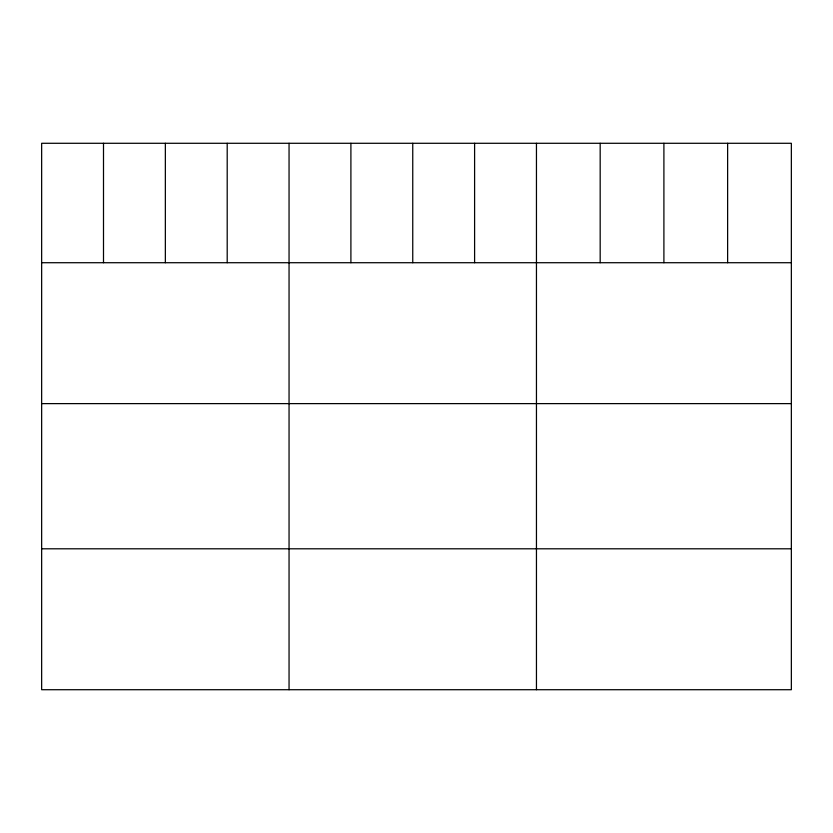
<?xml version="1.0" encoding="UTF-8"?>
<svg xmlns="http://www.w3.org/2000/svg" width="833" height="833" viewBox="0 0 833 833"><rect width="100%" height="100%" fill="white"/><g stroke="black" fill="none" stroke-linecap="round" stroke-linejoin="round"><path stroke-width="1.25" d="M791.35 262.718L791.35 689.714L41.65 689.714L41.65 143.286L791.35 143.286L791.35 262.718L41.65 262.718M41.65 403.62L791.35 403.62M41.65 548.801L791.35 548.801M727.625 143.286L727.625 262.718M663.901 143.286L663.901 262.718M600.177 143.286L600.177 262.718M536.452 143.286L536.452 689.714M474.602 143.286L474.602 262.718M412.751 143.286L412.751 262.718M350.901 143.286L350.901 262.718M289.051 143.286L289.051 689.714M227.201 143.286L227.201 262.718M165.351 143.286L165.351 262.718M103.5 143.286L103.5 262.718"/></g></svg>
